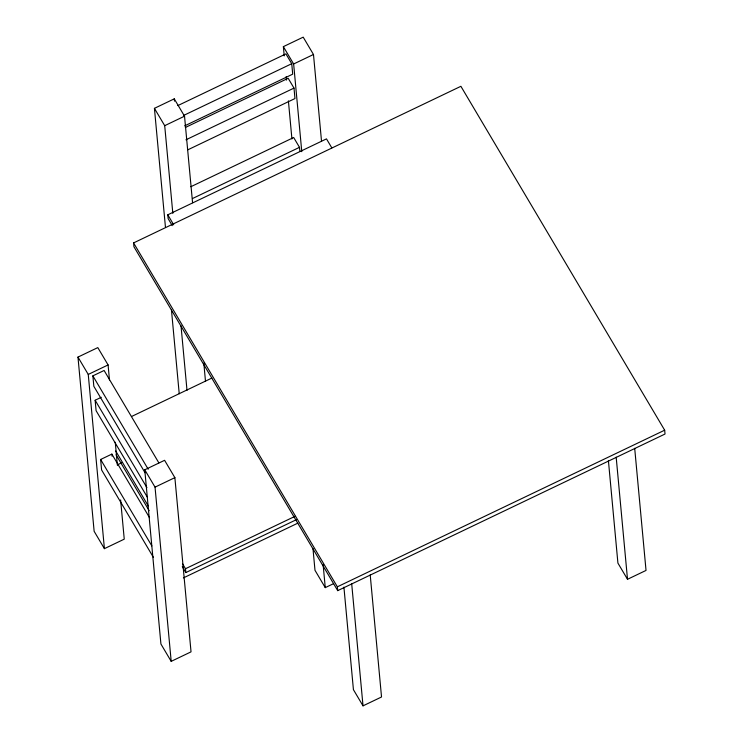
<?xml version="1.0" encoding="UTF-8"?>
<svg xmlns="http://www.w3.org/2000/svg" width="743" height="743" viewBox="0 0 743 743"><rect width="100%" height="100%" fill="white"/><g stroke="black" fill="none" stroke-linecap="round" stroke-linejoin="round"><path stroke-width="1.11" d="M165.448 227.172L154.423 108.339L174.261 98.847L184.533 116.187L192.567 202.718M284.225 55.874L283.362 46.642L303.2 37.15L313.481 54.49L321.505 141.021M177.846 105.59L285.916 53.886L291.739 63.712L292.705 74.161L184.645 125.873M183.67 115.416L291.739 63.712M172.831 213.362L164.705 125.678L184.533 116.187M301.779 151.665L293.643 63.982L313.481 54.49M185.313 127.499L288.173 78.275L293.996 88.101L294.971 98.55L187.942 149.761M185.936 139.805L293.996 88.101M190.802 186.734L293.671 137.511L299.494 147.337L299.884 151.516M192.474 198.548L299.494 147.337M172.283 225.631L168.141 218.646L167.788 214.811L326.483 138.876L331.805 147.857M133.582 242.915L460.892 86.299L664.669 430.188L665.031 434.023L337.721 590.639L133.935 246.75L133.582 242.915L337.359 586.812L337.721 590.639M120.607 499.928L124.248 539.158L104.41 548.65L94.138 531.31L77.969 357.095L97.807 347.603L108.088 364.934L109.472 379.933M104.41 548.65L88.25 374.435L108.088 364.934M145.052 472.734L93.841 386.314L92.866 375.856L104.113 370.478L158.853 462.861M147.318 497.123L96.098 410.703L95.132 400.245L101.262 397.31M131.483 416.535L211.866 378.066M153.402 557.352L101.596 469.938L100.63 459.48L111.868 454.103L149.538 517.676M117.635 464.719L121.796 462.722M144.755 469.799L164.593 460.307L174.874 477.647L191.035 651.862L171.196 661.354L160.925 644.014L144.755 469.799L155.036 487.139L171.196 661.354M155.036 487.139L174.874 477.647M296.513 519.617L185.843 572.574L185.49 568.739L295.11 516.283M183.382 577.915L297.841 523.146M312.97 548.529L314.986 570.29L325.258 587.629L333.616 583.636M337.359 586.812L664.669 430.188M343.916 587.128L353.427 689.671L363.021 705.85L381.531 696.99L370.209 574.868M608.406 460.567L617.916 563.101L627.51 579.289L646.029 570.429L634.698 448.308M283.362 46.642L293.643 63.982M154.423 108.339L164.705 125.678M167.788 214.811L173.704 224.795M92.866 375.856L148.201 469.242M77.969 357.095L88.25 374.435M95.132 400.245L146.938 487.668M115.704 450.982L148.228 505.872M182.527 563.751L185.49 568.739M116.066 454.809L149.176 510.701M182.295 566.584L185.843 572.574M100.63 459.48L151.841 545.91M616.179 457.168L627.51 579.289M351.69 583.729L363.021 705.85M286.148 76.64L286.473 80.105M288.395 100.872L291.925 138.941M323.14 564.717L325.258 587.629M203.805 363.058L205.514 381.493M174.261 98.847L174.475 101.159M181.013 325.833L187.004 390.354M171.429 309.655L179.23 393.753M115.258 442.243L117.394 465.313M111.868 454.103L112.063 456.193"/></g></svg>
